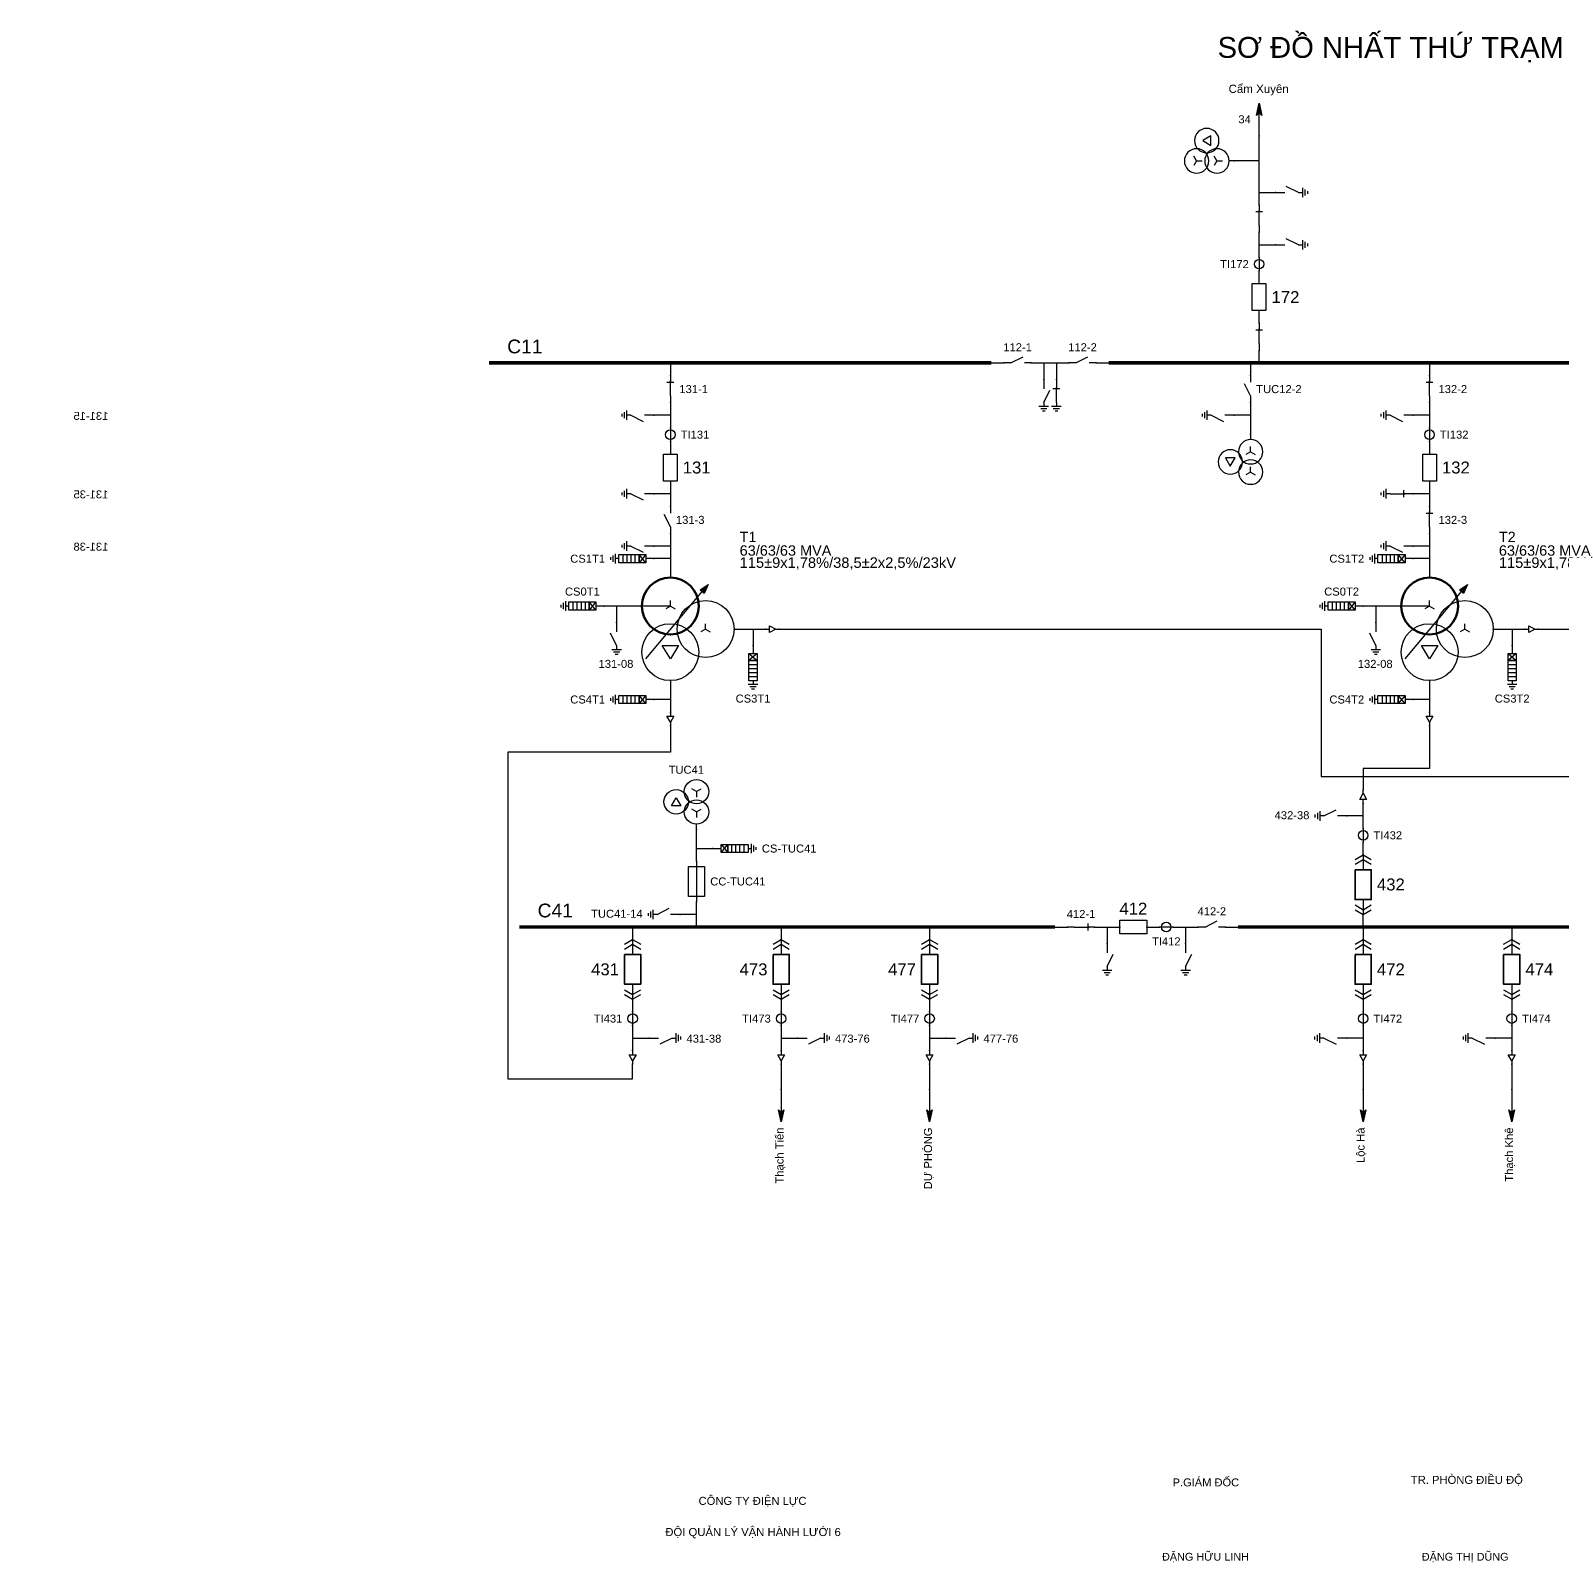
# Model space of a CAD drawing. Header units: millimetres. Extents: x -388 to 411, y 7 to 290.
# Drawn here: x -58 to 224.4, y 7.6 to 290.1 of the extents above; entities that cross this region are included whole.
import ezdxf

# ---------------------------------------------------------------- set-up
doc = ezdxf.new("R2010")
doc.units = ezdxf.units.MM
for name, color, linetype, lineweight in [('BUSBAR_110KV', 1, 'Continuous', 50), ('BUSBAR_22KV', 5, 'Continuous', 50), ('HV_110KV', 1, 'Continuous', 25), ('MV_22KV', 5, 'Continuous', 25), ('MV_35KV', 30, 'Continuous', 25)]:
    doc.layers.add(name, color=color, linetype=linetype, lineweight=lineweight)
doc.layers.add('SYM_PORTS', color=8, linetype='Continuous', plot=False)
doc.layers.add('TEXT', color=7, linetype='Continuous')
doc.styles.add('SLD_TEXT', font='arial.ttf')

# ---------------------------------------------------------------- blocks, each defined once
blk = doc.blocks.new('SYM_DISCONNECTOR_CLOSED')
at = {"lineweight": 25}
for points in [[(-0.625, 1.25), (0.625, 1.25)], [(0, 2.5), (0, 1.25)], [(0, -1.25), (0, 1.5)], [(0, -1.25), (0, -2.5)]]:
    blk.add_lwpolyline(points, dxfattribs=at)
at = {"layer": 'SYM_PORTS'}
for p in [(0, 2.5), (0, -2.5)]:
    blk.add_point(p, dxfattribs=at)
blk.add_attdef('DEVICE_CODE', (1.625, -0.5), '', height=2)
blk = doc.blocks.new('SYM_EARTHING_SWITCH_OPEN')
at = {"lineweight": 25}
for points in [[(0, 3), (0, 1.25)], [(0, -1.25), (-1.125, 1)], [(-0.875, -2), (0.875, -2)], [(-0.5625, -2.4375), (0.5625, -2.4375)], [(0, -1.25), (0, -2)], [(-0.25, -2.875), (0.25, -2.875)]]:
    blk.add_lwpolyline(points, dxfattribs=at)
at = {"layer": 'SYM_PORTS'}
blk.add_point((0, 3), dxfattribs=at)
blk.add_attdef('DEVICE_CODE', (1.875, 0), '', height=2)
blk = doc.blocks.new('SYM_CURRENT_TRANSFORMER')
at = {"lineweight": 25}
blk.add_lwpolyline([(0, 1.25), (0, -1.25)], dxfattribs=at)
blk.add_circle((0, 0), 0.875, dxfattribs=at)
at = {"layer": 'SYM_PORTS'}
for p in [(0, 1.25), (0, -1.25)]:
    blk.add_point(p, dxfattribs=at)
blk.add_attdef('DEVICE_CODE', (1.875, -1.75), '', height=2)
at = {"flags": 1}
blk.add_attdef('RATIO', (1.875, -4.75), '', height=2, dxfattribs=at)
blk = doc.blocks.new('SYM_CIRCUIT_BREAKER')
at = {"lineweight": 25}
blk.add_lwpolyline([(-1.25, 2.5), (1.25, 2.5), (1.25, -2.5), (-1.25, -2.5)], close=True, dxfattribs=at)
at = {"layer": 'SYM_PORTS'}
for p in [(0, 2.5), (0, -2.5)]:
    blk.add_point(p, dxfattribs=at)
blk.add_attdef('DEVICE_CODE', (2.25, -0.5), '', height=2)
at = {"flags": 1}
blk.add_attdef('RATING', (2.25, -3.5), '', height=2, dxfattribs=at)
blk = doc.blocks.new('SYM_DISCONNECTOR_OPEN')
at = {"lineweight": 25}
for points in [[(0, -1.25), (-1.125, 1)], [(0, 2.5), (0, 1.25)], [(0, -1.25), (0, -2.5)]]:
    blk.add_lwpolyline(points, dxfattribs=at)
at = {"layer": 'SYM_PORTS'}
for p in [(0, 2.5), (0, -2.5)]:
    blk.add_point(p, dxfattribs=at)
blk.add_attdef('DEVICE_CODE', (1, -0.5), '', height=2)
blk = doc.blocks.new('SYM_SURGE_ARRESTER')
at = {"lineweight": 25}
for points in [[(0, 4), (0, 2.5)], [(-0.75, 2.5), (0.75, 1.25)], [(0.75, 2.5), (-0.75, 1.25)], [(-0.75, 0.5), (0.75, 0.5)], [(-0.75, -0.25), (0.75, -0.25)], [(-0.75, -1), (0.75, -1)], [(-0.75, -1.75), (0.75, -1.75)], [(0, -2.5), (0, -3.125)], [(-0.875, -3.125), (0.875, -3.125)], [(-0.5625, -3.5625), (0.5625, -3.5625)], [(-0.25, -4), (0.25, -4)]]:
    blk.add_lwpolyline(points, dxfattribs=at)
for points in [[(-0.75, 2.5), (0.75, 2.5), (0.75, 1.25), (-0.75, 1.25)], [(-0.75, 1.25), (0.75, 1.25), (0.75, -2.5), (-0.75, -2.5)]]:
    blk.add_lwpolyline(points, close=True, dxfattribs=at)
at = {"layer": 'SYM_PORTS'}
blk.add_point((0, 4), dxfattribs=at)
blk.add_attdef('DEVICE_CODE', (1.875, 1), '', height=2)
blk = doc.blocks.new('SYM_TRANSFORMER_3W')
blk.add_hatch(color=7).paths.add_polyline_path([(3.75, 8.25), (3.0125, 6.575), (2.2375, 7.225)])
at = {"lineweight": 25}
for points in [[(-7.75, -5.5), (3.0125, 7.35)], [(-3.25, 4.25), (-8.5, 4.25)], [(-3.25, 4.25), (-4.1125, 3.75)], [(-3.25, 4.25), (-3.25, 5.25)], [(-3.25, 4.25), (-2.3875, 3.75)], [(3.25, 0), (2.3875, -0.5)], [(3.25, 0), (3.25, 1)], [(3.25, 0), (4.1125, -0.5)]]:
    blk.add_lwpolyline(points, dxfattribs=at)
for points in [[(3.75, 8.25), (3.0125, 6.575), (2.2375, 7.225)], [(-4.75, -3), (-1.75, -3), (-3.25, -5.5)]]:
    blk.add_lwpolyline(points, close=True, dxfattribs=at)
at = {"lineweight": 50}
blk.add_circle((-3.25, 4.25), 5.25, dxfattribs=at)
at = {"lineweight": 25}
for centre in [(3.25, 0), (-3.25, -4.25)]:
    blk.add_circle(centre, 5.25, dxfattribs=at)
at = {"layer": 'SYM_PORTS'}
for p in [(-3.25, 9.5), (-8.5, 4.25), (8.5, 0), (-3.25, -9.5)]:
    blk.add_point(p, dxfattribs=at)
blk.add_attdef('DEVICE_CODE', (9.5, 6.5), '', height=2)
at = {"flags": 1}
for tag, p in [('POWER', (9.5, 3.5)), ('VOLTAGE_RATIO', (9.5, 0.5))]:
    blk.add_attdef(tag, p, '', height=2, dxfattribs=at)
blk = doc.blocks.new('SYM_CABLE_TERMINATION')
at = {"lineweight": 25}
blk.add_lwpolyline([(-0.625, 0.5), (0.625, 0.5), (0, -0.625)], close=True, dxfattribs=at)
for points in [[(0, 1.25), (0, 0.5)], [(0, -0.625), (0, -1.25)]]:
    blk.add_lwpolyline(points, dxfattribs=at)
at = {"layer": 'SYM_PORTS'}
for p in [(0, 1.25), (0, -1.25)]:
    blk.add_point(p, dxfattribs=at)
blk = doc.blocks.new('SYM_EARTHING_SWITCH_CLOSED')
at = {"lineweight": 25}
for points in [[(0, 3), (0, 1.25)], [(-0.625, 1.25), (0.625, 1.25)], [(0, -1.25), (0, 1.5)], [(-0.875, -2), (0.875, -2)], [(-0.5625, -2.4375), (0.5625, -2.4375)], [(0, -1.25), (0, -2)], [(-0.25, -2.875), (0.25, -2.875)]]:
    blk.add_lwpolyline(points, dxfattribs=at)
at = {"layer": 'SYM_PORTS'}
blk.add_point((0, 3), dxfattribs=at)
blk.add_attdef('DEVICE_CODE', (1.875, 0), '', height=2)
blk = doc.blocks.new('SYM_VOLTAGE_TRANSFORMER')
at = {"lineweight": 25}
for points in [[(0, 4.625), (0, 3.625)], [(0, 1.375), (-0.8625, 0.875)], [(0, 1.375), (0, 2.375)], [(0, 1.375), (0.8625, 0.875)], [(0, -2.375), (-0.8625, -2.875)], [(0, -2.375), (0, -1.375)], [(0, -2.375), (0.8625, -2.875)]]:
    blk.add_lwpolyline(points, dxfattribs=at)
blk.add_lwpolyline([(2.875, 0.25), (4.625, 0.25), (3.75, -1.25)], close=True, dxfattribs=at)
for centre in [(0, 1.375), (3.75, -0.5), (0, -2.375)]:
    blk.add_circle(centre, 2.25, dxfattribs=at)
at = {"layer": 'SYM_PORTS'}
blk.add_point((0, 4.625), dxfattribs=at)
blk.add_attdef('DEVICE_CODE', (7, 1.625), '', height=2)
at = {"flags": 1}
blk.add_attdef('RATIO', (7, -1.375), '', height=2, dxfattribs=at)
blk = doc.blocks.new('SYM_LINE_FEEDER_ARROW')
blk.add_hatch(color=7).paths.add_polyline_path([(0, -3), (-0.5, -0.75), (0, -1.25), (0.5, -0.75)])
at = {"lineweight": 25}
blk.add_lwpolyline([(0, 3), (0, -1.25)], dxfattribs=at)
blk.add_lwpolyline([(0, -3), (-0.5, -0.75), (0, -1.25), (0.5, -0.75)], close=True, dxfattribs=at)
at = {"layer": 'SYM_PORTS'}
blk.add_point((0, 3), dxfattribs=at)
blk.add_attdef('LINE_NAME', (1.5, 0), '', height=2)
blk = doc.blocks.new('SYM_DRAWOUT_BREAKER')
at = {"lineweight": 25}
for points in [[(-1.5, 4.625), (0, 5.5), (1.5, 4.625)], [(-1.5, 3.75), (0, 4.625), (1.5, 3.75)], [(0, 5.5), (0, 2.75)], [(0, -2.75), (0, -5.5)], [(-1.5, -3.75), (0, -4.625), (1.5, -3.75)], [(-1.5, -4.625), (0, -5.5), (1.5, -4.625)]]:
    blk.add_lwpolyline(points, dxfattribs=at)
at = {"lineweight": 35}
blk.add_lwpolyline([(-1.5, 2.75), (1.5, 2.75), (1.5, -2.75), (-1.5, -2.75)], close=True, dxfattribs=at)
at = {"layer": 'SYM_PORTS'}
for p in [(0, 5.5), (0, -5.5)]:
    blk.add_point(p, dxfattribs=at)
blk.add_attdef('DEVICE_CODE', (2.5, 2.5), '', height=2)
at = {"flags": 1}
blk.add_attdef('RATING', (2.5, -0.5), '', height=2, dxfattribs=at)
blk = doc.blocks.new('SYM_FUSE_DISCONNECTOR')
at = {"lineweight": 25}
blk.add_lwpolyline([(0, 3.75), (0, -3.75)], dxfattribs=at)
blk.add_lwpolyline([(-1.5, 2.75), (1.5, 2.75), (1.5, -2.75), (-1.5, -2.75)], close=True, dxfattribs=at)
at = {"layer": 'SYM_PORTS'}
for p in [(0, 3.75), (0, -3.75)]:
    blk.add_point(p, dxfattribs=at)
blk.add_attdef('DEVICE_CODE', (2.5, 0.75), '', height=2)
at = {"flags": 1}
blk.add_attdef('RATING', (2.5, -2.25), '', height=2, dxfattribs=at)

msp = doc.modelspace()

# ---------------------------------------------------------------- linework, layer by layer
at = {"layer": 'BUSBAR_110KV', "const_width": 0.663}
for points in [[(26.52, 228.8), (119.18, 228.8)], [(140.79, 228.8), (269.02, 228.8)]]:
    msp.add_lwpolyline(points, dxfattribs=at)
at = {"layer": 'BUSBAR_22KV', "const_width": 0.663}
for points in [[(32.13, 124.8), (130.87, 124.8)], [(164.63, 124.8), (294.12, 124.8)]]:
    msp.add_lwpolyline(points, dxfattribs=at)
at = {"layer": 'HV_110KV'}
for points in [[(168.53, 266.05), (168.53, 270.7)], [(168.53, 266.05), (164.01, 266.05)], [(168.53, 260.24), (168.53, 266.05)], [(168.53, 257.92), (168.53, 260.24)], [(168.53, 260.24), (171.55, 260.24)], [(168.53, 250.59), (168.53, 252.92)], [(168.53, 248.27), (168.53, 250.59)], [(168.53, 250.59), (171.55, 250.59)], [(168.53, 243.45), (168.53, 245.77)], [(168.53, 236.12), (168.53, 238.45)], [(59.98, 228.8), (59.98, 226.48)], [(119.18, 228.8), (121.5, 228.8)], [(126.5, 228.8), (128.82, 228.8)], [(128.82, 228.8), (128.82, 225.78)], [(128.82, 228.8), (131.15, 228.8)], [(131.15, 228.8), (131.15, 225.78)], [(131.15, 228.8), (133.47, 228.8)], [(138.47, 228.8), (140.79, 228.8)], [(166.97, 228.8), (166.97, 226.48)], [(168.53, 228.8), (168.53, 231.12)], [(199.96, 228.8), (199.96, 226.48)], [(59.98, 221.48), (59.98, 219.16)], [(166.97, 221.48), (166.97, 219.16)], [(199.96, 221.48), (199.96, 219.16)], [(59.98, 219.16), (56.96, 219.16)], [(59.98, 219.16), (59.98, 216.83)], [(166.97, 219.16), (163.95, 219.16)], [(166.97, 219.16), (166.97, 215.67)], [(199.96, 219.16), (196.94, 219.16)], [(199.96, 219.16), (199.96, 216.83)], [(59.98, 214.33), (59.98, 212.01)], [(199.96, 214.33), (199.96, 212.01)], [(59.98, 207.01), (59.98, 204.69)], [(199.96, 207.01), (199.96, 204.69)], [(59.98, 204.69), (56.96, 204.69)], [(59.98, 204.69), (59.98, 202.36)], [(199.96, 204.69), (196.94, 204.69)], [(199.96, 204.69), (199.96, 202.36)], [(59.98, 195.04), (56.96, 195.04)], [(59.98, 197.36), (59.98, 195.04)], [(59.98, 195.04), (59.98, 192.72)], [(199.96, 195.04), (196.94, 195.04)], [(199.96, 197.36), (199.96, 195.04)], [(199.96, 195.04), (199.96, 192.72)], [(59.98, 192.72), (56.96, 192.72)], [(59.98, 192.72), (59.98, 189.23)], [(199.96, 192.72), (196.94, 192.72)], [(199.96, 192.72), (199.96, 189.23)], [(50.08, 183.98), (47.76, 183.98)], [(54.73, 183.98), (50.08, 183.98)], [(50.08, 183.98), (50.08, 180.96)], [(190.06, 183.98), (187.74, 183.98)], [(194.71, 183.98), (190.06, 183.98)], [(190.06, 183.98), (190.06, 180.96)]]:
    msp.add_lwpolyline(points, dxfattribs=at)
at = {"layer": 'MV_22KV'}
for points in [[(59.98, 170.23), (59.98, 166.75)], [(199.96, 170.23), (199.96, 166.75)], [(59.98, 166.75), (56.96, 166.75)], [(59.98, 166.75), (59.98, 164.42)], [(199.96, 166.75), (196.94, 166.75)], [(199.96, 166.75), (199.96, 164.42)], [(59.98, 161.92), (59.98, 159.22), (59.98, 157.04), (30, 157.04), (30, 96.81), (53.03, 96.81), (53.03, 99.51)], [(199.96, 161.92), (199.96, 159.22), (199.96, 154.04), (187.72, 154.04), (187.72, 152.79), (187.72, 150.09)], [(187.72, 145.27), (187.72, 147.59)], [(187.72, 145.27), (184.71, 145.27)], [(187.72, 142.95), (187.72, 145.27)], [(64.8, 139.27), (64.8, 142.76)], [(64.8, 136.95), (64.8, 139.27)], [(64.8, 139.27), (67.82, 139.27)], [(187.72, 138.12), (187.72, 140.45)], [(64.8, 127.12), (61.78, 127.12)], [(64.8, 127.12), (64.8, 129.45)], [(64.8, 124.8), (64.8, 127.12)], [(187.72, 124.8), (187.72, 127.12)], [(53.03, 124.8), (53.03, 122.48)], [(80.41, 124.8), (80.41, 122.48)], [(107.78, 124.8), (107.78, 122.48)], [(130.87, 124.8), (133.2, 124.8)], [(138.2, 124.8), (140.52, 124.8)], [(140.52, 124.8), (140.52, 121.78)], [(140.52, 124.8), (142.84, 124.8)], [(147.84, 124.8), (150.16, 124.8)], [(152.66, 124.8), (154.99, 124.8)], [(154.99, 124.8), (154.99, 121.78)], [(154.99, 124.8), (157.31, 124.8)], [(162.31, 124.8), (164.63, 124.8)], [(187.72, 124.8), (187.72, 122.48)], [(215.1, 124.8), (215.1, 122.48)], [(53.03, 111.48), (53.03, 109.16)], [(80.41, 111.48), (80.41, 109.16)], [(107.78, 111.48), (107.78, 109.16)], [(187.72, 111.48), (187.72, 109.16)], [(215.1, 111.48), (215.1, 109.16)], [(53.03, 106.66), (53.03, 104.33)], [(80.41, 106.66), (80.41, 104.33)], [(107.78, 106.66), (107.78, 104.33)], [(187.72, 106.66), (187.72, 104.33)], [(215.1, 106.66), (215.1, 104.33)], [(53.03, 104.33), (56.05, 104.33)], [(53.03, 104.33), (53.03, 102.01)], [(80.41, 104.33), (83.43, 104.33)], [(80.41, 104.33), (80.41, 102.01)], [(107.78, 104.33), (110.8, 104.33)], [(107.78, 104.33), (107.78, 102.01)], [(187.72, 104.33), (184.71, 104.33)], [(187.72, 104.33), (187.72, 102.01)], [(215.1, 104.33), (212.08, 104.33)], [(215.1, 104.33), (215.1, 102.01)], [(80.41, 99.51), (80.41, 94.86)], [(107.78, 99.51), (107.78, 94.86)], [(187.72, 99.51), (187.72, 94.86)], [(215.1, 99.51), (215.1, 94.86)]]:
    msp.add_lwpolyline(points, dxfattribs=at)
at = {"layer": 'MV_35KV'}
msp.add_lwpolyline([(80.04, 179.73), (82.74, 179.73), (180, 179.73), (180, 152.54), (319.5, 152.54), (319.5, 58.04), (403.5, 58.04), (403.5, 121.04), (393, 121.04), (393, 122.95, -1), (393, 124.95), (393, 184.04), (403.5, 184.04), (403.5, 258.9), (383.84, 258.9), (381.14, 258.9)], format="xyb", dxfattribs=at)
for points in [[(71.73, 179.73), (75.22, 179.73)], [(75.22, 179.73), (75.22, 176.71)], [(75.22, 179.73), (77.54, 179.73)], [(211.71, 179.73), (215.19, 179.73)], [(215.19, 179.73), (215.19, 176.71)], [(215.19, 179.73), (217.51, 179.73)], [(220.01, 179.73), (222.71, 179.73), (327.85, 179.73), (327.85, 117.06), (330.55, 117.06)]]:
    msp.add_lwpolyline(points, dxfattribs=at)

# ---------------------------------------------------------------- block references
at = {"layer": 'HV_110KV', "rotation": 180}
msp.add_blockref('SYM_LINE_FEEDER_ARROW', (168.53, 273.7), dxfattribs=at)
at = {"layer": 'HV_110KV'}
ref = msp.add_blockref('SYM_VOLTAGE_TRANSFORMER', (159.38, 266.05), dxfattribs=dict(at, xscale=-1, rotation=270))
ref.add_attrib('DEVICE_CODE', 'TU172', (147.54, 267.2), dxfattribs={"layer": 'TEXT', "extrusion": (0, 0, -1), "height": 1.476, "style": 'SLD_TEXT'})
ref = msp.add_blockref('SYM_EARTHING_SWITCH_OPEN', (174.55, 260.24), dxfattribs=dict(at, xscale=-1, rotation=90))
ref.add_attrib('DEVICE_CODE', '172-76', (178.46, 259.64), dxfattribs={"layer": 'TEXT', "extrusion": (0, 0, -1), "height": 1.476, "style": 'SLD_TEXT'})
ref = msp.add_blockref('SYM_DISCONNECTOR_CLOSED', (168.53, 255.42), dxfattribs=dict(at, xscale=-1))
ref.add_attrib('DEVICE_CODE', '172-7', (161.61, 254.68), dxfattribs={"layer": 'TEXT', "extrusion": (0, 0, -1), "height": 1.476, "style": 'SLD_TEXT'})
ref = msp.add_blockref('SYM_EARTHING_SWITCH_OPEN', (174.55, 250.59), dxfattribs=dict(at, xscale=-1, rotation=90))
ref.add_attrib('DEVICE_CODE', '172-75', (178.46, 249.99), dxfattribs={"layer": 'TEXT', "extrusion": (0, 0, -1), "height": 1.476, "style": 'SLD_TEXT'})
ref = msp.add_blockref('SYM_CURRENT_TRANSFORMER', (168.53, 247.02), dxfattribs=at)
ref.add_attrib('DEVICE_CODE', 'TI172', (161.36, 246.28), dxfattribs={"layer": 'TEXT', "height": 1.476, "style": 'SLD_TEXT'})
ref = msp.add_blockref('SYM_CIRCUIT_BREAKER', (168.53, 240.95), dxfattribs=at)
ref.add_attrib('DEVICE_CODE', '172', (170.82, 239.84), dxfattribs={"layer": 'TEXT', "height": 2.204, "style": 'SLD_TEXT'})
ref = msp.add_blockref('SYM_DISCONNECTOR_CLOSED', (168.53, 233.62), dxfattribs=dict(at, xscale=-1))
ref.add_attrib('DEVICE_CODE', '172-2', (161.61, 232.88), dxfattribs={"layer": 'TEXT', "extrusion": (0, 0, -1), "height": 1.476, "style": 'SLD_TEXT'})
ref = msp.add_blockref('SYM_DISCONNECTOR_OPEN', (124, 228.8), dxfattribs=dict(at, rotation=270))
ref.add_attrib('DEVICE_CODE', '112-1', (121.37, 230.96), dxfattribs={"layer": 'TEXT', "height": 1.476, "style": 'SLD_TEXT'})
ref = msp.add_blockref('SYM_DISCONNECTOR_OPEN', (135.97, 228.8), dxfattribs=dict(at, rotation=270))
ref.add_attrib('DEVICE_CODE', '112-2', (133.34, 230.96), dxfattribs={"layer": 'TEXT', "height": 1.476, "style": 'SLD_TEXT'})
ref = msp.add_blockref('SYM_DISCONNECTOR_CLOSED', (59.98, 223.98), dxfattribs=at)
ref.add_attrib('DEVICE_CODE', '131-1', (61.64, 223.25), dxfattribs={"layer": 'TEXT', "height": 1.476, "style": 'SLD_TEXT'})
ref = msp.add_blockref('SYM_DISCONNECTOR_OPEN', (166.97, 223.98), dxfattribs=at)
ref.add_attrib('DEVICE_CODE', 'TUC12-2', (168, 223.24), dxfattribs={"layer": 'TEXT', "height": 1.476, "style": 'SLD_TEXT'})
ref = msp.add_blockref('SYM_DISCONNECTOR_CLOSED', (199.96, 223.98), dxfattribs=at)
ref.add_attrib('DEVICE_CODE', '132-2', (201.61, 223.25), dxfattribs={"layer": 'TEXT', "height": 1.476, "style": 'SLD_TEXT'})
ref = msp.add_blockref('SYM_EARTHING_SWITCH_CLOSED', (131.15, 222.78), dxfattribs=dict(at, xscale=-1))
ref.add_attrib('DEVICE_CODE', '112-25', (134.35, 217.4), dxfattribs={"layer": 'TEXT', "extrusion": (0, 0, -1), "height": 1.476, "style": 'SLD_TEXT'})
ref = msp.add_blockref('SYM_EARTHING_SWITCH_OPEN', (128.82, 222.78), dxfattribs=dict(at, xscale=-1))
ref.add_attrib('DEVICE_CODE', '112-15', (125.74, 217.4), dxfattribs={"layer": 'TEXT', "extrusion": (0, 0, -1), "height": 1.476, "style": 'SLD_TEXT'})
ref = msp.add_blockref('SYM_EARTHING_SWITCH_OPEN', (193.94, 219.16), dxfattribs=dict(at, xscale=-1, rotation=270))
ref.add_attrib('DEVICE_CODE', '132-25', (183.62, 218.3), dxfattribs={"layer": 'TEXT', "extrusion": (0, 0, -1), "height": 1.476, "style": 'SLD_TEXT'})
ref = msp.add_blockref('SYM_EARTHING_SWITCH_OPEN', (160.95, 219.16), dxfattribs=dict(at, xscale=-1, rotation=270))
ref.add_attrib('DEVICE_CODE', 'TUC12-24', (147.54, 218.29), dxfattribs={"layer": 'TEXT', "extrusion": (0, 0, -1), "height": 1.476, "style": 'SLD_TEXT'})
ref = msp.add_blockref('SYM_EARTHING_SWITCH_OPEN', (53.96, 219.16), dxfattribs=dict(at, xscale=-1, rotation=270))
ref.add_attrib('DEVICE_CODE', '131-15', (43.64, 218.3), dxfattribs={"layer": 'TEXT', "extrusion": (0, 0, -1), "height": 1.476, "style": 'SLD_TEXT'})
ref = msp.add_blockref('SYM_VOLTAGE_TRANSFORMER', (166.97, 211.05), dxfattribs=dict(at, xscale=-1))
ref.add_attrib('DEVICE_CODE', 'TUC12', (161.83, 203.89), dxfattribs={"layer": 'TEXT', "extrusion": (0, 0, -1), "height": 1.476, "style": 'SLD_TEXT'})
ref = msp.add_blockref('SYM_CURRENT_TRANSFORMER', (59.98, 215.58), dxfattribs=at)
ref.add_attrib('DEVICE_CODE', 'TI131', (61.89, 214.85), dxfattribs={"layer": 'TEXT', "height": 1.476, "style": 'SLD_TEXT'})
ref = msp.add_blockref('SYM_CURRENT_TRANSFORMER', (199.96, 215.58), dxfattribs=at)
ref.add_attrib('DEVICE_CODE', 'TI132', (201.86, 214.85), dxfattribs={"layer": 'TEXT', "height": 1.476, "style": 'SLD_TEXT'})
ref = msp.add_blockref('SYM_CIRCUIT_BREAKER', (59.98, 209.51), dxfattribs=at)
ref.add_attrib('DEVICE_CODE', '131', (62.26, 208.42), dxfattribs={"layer": 'TEXT', "height": 2.205, "style": 'SLD_TEXT'})
ref = msp.add_blockref('SYM_CIRCUIT_BREAKER', (199.96, 209.51), dxfattribs=at)
ref.add_attrib('DEVICE_CODE', '132', (202.24, 208.42), dxfattribs={"layer": 'TEXT', "height": 2.205, "style": 'SLD_TEXT'})
ref = msp.add_blockref('SYM_EARTHING_SWITCH_CLOSED', (193.94, 204.69), dxfattribs=dict(at, xscale=-1, rotation=270))
ref.add_attrib('DEVICE_CODE', '132-35', (183.62, 203.96), dxfattribs={"layer": 'TEXT', "extrusion": (0, 0, -1), "height": 1.476, "style": 'SLD_TEXT'})
ref = msp.add_blockref('SYM_EARTHING_SWITCH_OPEN', (53.96, 204.69), dxfattribs=dict(at, xscale=-1, rotation=270))
ref.add_attrib('DEVICE_CODE', '131-35', (43.64, 203.83), dxfattribs={"layer": 'TEXT', "extrusion": (0, 0, -1), "height": 1.476, "style": 'SLD_TEXT'})
ref = msp.add_blockref('SYM_DISCONNECTOR_OPEN', (59.98, 199.86), dxfattribs=at)
ref.add_attrib('DEVICE_CODE', '131-3', (61.01, 199.13), dxfattribs={"layer": 'TEXT', "height": 1.476, "style": 'SLD_TEXT'})
ref = msp.add_blockref('SYM_DISCONNECTOR_CLOSED', (199.96, 199.86), dxfattribs=at)
ref.add_attrib('DEVICE_CODE', '132-3', (201.61, 199.13), dxfattribs={"layer": 'TEXT', "height": 1.476, "style": 'SLD_TEXT'})
ref = msp.add_blockref('SYM_TRANSFORMER_3W', (203.21, 179.73), dxfattribs=at)
ref.add_attrib('DEVICE_CODE', 'T2', (212.74, 195.77), dxfattribs={"layer": 'TEXT', "height": 1.902, "style": 'SLD_TEXT'})
ref = msp.add_blockref('SYM_EARTHING_SWITCH_OPEN', (193.94, 195.04), dxfattribs=dict(at, xscale=-1, rotation=270))
ref.add_attrib('DEVICE_CODE', '132-38', (183.62, 194.19), dxfattribs={"layer": 'TEXT', "extrusion": (0, 0, -1), "height": 1.476, "style": 'SLD_TEXT'})
ref = msp.add_blockref('SYM_EARTHING_SWITCH_OPEN', (53.96, 195.04), dxfattribs=dict(at, xscale=-1, rotation=270))
ref.add_attrib('DEVICE_CODE', '131-38', (43.64, 194.19), dxfattribs={"layer": 'TEXT', "extrusion": (0, 0, -1), "height": 1.476, "style": 'SLD_TEXT'})
ref = msp.add_blockref('SYM_TRANSFORMER_3W', (63.23, 179.73), dxfattribs=at)
ref.add_attrib('DEVICE_CODE', 'T1', (72.76, 195.77), dxfattribs={"layer": 'TEXT', "height": 1.902, "style": 'SLD_TEXT'})
ref = msp.add_blockref('SYM_SURGE_ARRESTER', (52.96, 192.72), dxfattribs=dict(at, rotation=270))
ref.add_attrib('DEVICE_CODE', 'CS1T1', (41.52, 191.98), dxfattribs={"layer": 'TEXT', "height": 1.476, "style": 'SLD_TEXT'})
ref = msp.add_blockref('SYM_SURGE_ARRESTER', (192.94, 192.72), dxfattribs=dict(at, rotation=270))
ref.add_attrib('DEVICE_CODE', 'CS1T2', (181.49, 191.98), dxfattribs={"layer": 'TEXT', "height": 1.476, "style": 'SLD_TEXT'})
ref = msp.add_blockref('SYM_SURGE_ARRESTER', (43.76, 183.98), dxfattribs=dict(at, rotation=270))
ref.add_attrib('DEVICE_CODE', 'CS0T1', (40.55, 185.91), dxfattribs={"layer": 'TEXT', "height": 1.476, "style": 'SLD_TEXT'})
ref = msp.add_blockref('SYM_SURGE_ARRESTER', (183.74, 183.98), dxfattribs=dict(at, rotation=270))
ref.add_attrib('DEVICE_CODE', 'CS0T2', (180.53, 185.91), dxfattribs={"layer": 'TEXT', "height": 1.476, "style": 'SLD_TEXT'})
ref = msp.add_blockref('SYM_EARTHING_SWITCH_OPEN', (50.08, 177.96), dxfattribs=at)
ref.add_attrib('DEVICE_CODE', '131-08', (46.75, 172.58), dxfattribs={"layer": 'TEXT', "height": 1.476, "style": 'SLD_TEXT'})
ref = msp.add_blockref('SYM_EARTHING_SWITCH_OPEN', (190.06, 177.96), dxfattribs=at)
ref.add_attrib('DEVICE_CODE', '132-08', (186.73, 172.58), dxfattribs={"layer": 'TEXT', "height": 1.476, "style": 'SLD_TEXT'})
at = {"layer": 'MV_22KV'}
ref = msp.add_blockref('SYM_SURGE_ARRESTER', (52.96, 166.75), dxfattribs=dict(at, rotation=270))
ref.add_attrib('DEVICE_CODE', 'CS4T1', (41.52, 166.01), dxfattribs={"layer": 'TEXT', "height": 1.476, "style": 'SLD_TEXT'})
ref = msp.add_blockref('SYM_SURGE_ARRESTER', (192.94, 166.75), dxfattribs=dict(at, rotation=270))
ref.add_attrib('DEVICE_CODE', 'CS4T2', (181.49, 166.01), dxfattribs={"layer": 'TEXT', "height": 1.476, "style": 'SLD_TEXT'})
for name, p in [('SYM_CABLE_TERMINATION', (59.98, 163.17)), ('SYM_CABLE_TERMINATION', (199.96, 163.17)), ('SYM_CABLE_TERMINATION', (53.03, 100.76)), ('SYM_CABLE_TERMINATION', (80.41, 100.76)), ('SYM_CABLE_TERMINATION', (107.78, 100.76)), ('SYM_CABLE_TERMINATION', (187.72, 100.76)), ('SYM_CABLE_TERMINATION', (215.1, 100.76)), ('SYM_LINE_FEEDER_ARROW', (80.41, 91.86)), ('SYM_LINE_FEEDER_ARROW', (107.78, 91.86)), ('SYM_LINE_FEEDER_ARROW', (187.72, 91.86)), ('SYM_LINE_FEEDER_ARROW', (215.1, 91.86))]:
    msp.add_blockref(name, p, dxfattribs=at)
ref = msp.add_blockref('SYM_VOLTAGE_TRANSFORMER', (64.8, 147.38), dxfattribs=dict(at, rotation=180))
ref.add_attrib('DEVICE_CODE', 'TUC41', (59.66, 153.06), dxfattribs={"layer": 'TEXT', "height": 1.476, "style": 'SLD_TEXT'})
at = {"layer": 'MV_22KV', "rotation": 180}
msp.add_blockref('SYM_CABLE_TERMINATION', (187.72, 148.84), dxfattribs=at)
at = {"layer": 'MV_22KV'}
ref = msp.add_blockref('SYM_EARTHING_SWITCH_OPEN', (181.71, 145.27), dxfattribs=dict(at, rotation=270))
ref.add_attrib('DEVICE_CODE', '432-38', (171.39, 144.67), dxfattribs={"layer": 'TEXT', "height": 1.476, "style": 'SLD_TEXT'})
ref = msp.add_blockref('SYM_CURRENT_TRANSFORMER', (187.72, 141.7), dxfattribs=at)
ref.add_attrib('DEVICE_CODE', 'TI432', (189.63, 140.97), dxfattribs={"layer": 'TEXT', "height": 1.476, "style": 'SLD_TEXT'})
ref = msp.add_blockref('SYM_SURGE_ARRESTER', (71.82, 139.27), dxfattribs=dict(at, rotation=90))
ref.add_attrib('DEVICE_CODE', 'CS-TUC41', (76.85, 138.53), dxfattribs={"layer": 'TEXT', "height": 1.476, "style": 'SLD_TEXT'})
ref = msp.add_blockref('SYM_FUSE_DISCONNECTOR', (64.8, 133.2), dxfattribs=at)
ref.add_attrib('DEVICE_CODE', 'CC-TUC41', (67.33, 132.46), dxfattribs={"layer": 'TEXT', "height": 1.476, "style": 'SLD_TEXT'})
ref = msp.add_blockref('SYM_DRAWOUT_BREAKER', (187.72, 132.62), dxfattribs=at)
ref.add_attrib('DEVICE_CODE', '432', (190.25, 131.54), dxfattribs={"layer": 'TEXT', "height": 2.205, "style": 'SLD_TEXT'})
ref = msp.add_blockref('SYM_EARTHING_SWITCH_OPEN', (58.78, 127.12), dxfattribs=dict(at, rotation=270))
ref.add_attrib('DEVICE_CODE', 'TUC41-14', (45.37, 126.51), dxfattribs={"layer": 'TEXT', "height": 1.476, "style": 'SLD_TEXT'})
ref = msp.add_blockref('SYM_DISCONNECTOR_CLOSED', (135.7, 124.8), dxfattribs=dict(at, rotation=270))
ref.add_attrib('DEVICE_CODE', '412-1', (133.06, 126.46), dxfattribs={"layer": 'TEXT', "height": 1.476, "style": 'SLD_TEXT'})
ref = msp.add_blockref('SYM_CIRCUIT_BREAKER', (145.34, 124.8), dxfattribs=dict(at, rotation=270))
ref.add_attrib('DEVICE_CODE', '412', (142.78, 127.08), dxfattribs={"layer": 'TEXT', "height": 2.204, "style": 'SLD_TEXT'})
ref = msp.add_blockref('SYM_DISCONNECTOR_OPEN', (159.81, 124.8), dxfattribs=dict(at, rotation=270))
ref.add_attrib('DEVICE_CODE', '412-2', (157.18, 126.96), dxfattribs={"layer": 'TEXT', "height": 1.476, "style": 'SLD_TEXT'})
ref = msp.add_blockref('SYM_CURRENT_TRANSFORMER', (151.41, 124.8), dxfattribs=dict(at, rotation=270))
ref.add_attrib('DEVICE_CODE', 'TI412', (148.78, 121.41), dxfattribs={"layer": 'TEXT', "height": 1.476, "style": 'SLD_TEXT'})
ref = msp.add_blockref('SYM_EARTHING_SWITCH_OPEN', (154.99, 118.78), dxfattribs=dict(at, xscale=-1))
ref.add_attrib('DEVICE_CODE', '412-25', (151.91, 113.4), dxfattribs={"layer": 'TEXT', "extrusion": (0, 0, -1), "height": 1.476, "style": 'SLD_TEXT'})
ref = msp.add_blockref('SYM_EARTHING_SWITCH_OPEN', (140.52, 118.78), dxfattribs=dict(at, xscale=-1))
ref.add_attrib('DEVICE_CODE', '412-15', (137.44, 113.4), dxfattribs={"layer": 'TEXT', "extrusion": (0, 0, -1), "height": 1.476, "style": 'SLD_TEXT'})
ref = msp.add_blockref('SYM_DRAWOUT_BREAKER', (53.03, 116.98), dxfattribs=at)
ref.add_attrib('DEVICE_CODE', '431', (45.37, 115.89), dxfattribs={"layer": 'TEXT', "height": 2.205, "style": 'SLD_TEXT'})
ref = msp.add_blockref('SYM_DRAWOUT_BREAKER', (80.41, 116.98), dxfattribs=at)
ref.add_attrib('DEVICE_CODE', '473', (72.75, 115.89), dxfattribs={"layer": 'TEXT', "height": 2.205, "style": 'SLD_TEXT'})
ref = msp.add_blockref('SYM_DRAWOUT_BREAKER', (107.78, 116.98), dxfattribs=at)
ref.add_attrib('DEVICE_CODE', '477', (100.12, 115.88), dxfattribs={"layer": 'TEXT', "height": 2.207, "style": 'SLD_TEXT'})
ref = msp.add_blockref('SYM_DRAWOUT_BREAKER', (187.72, 116.98), dxfattribs=at)
ref.add_attrib('DEVICE_CODE', '472', (190.25, 115.87), dxfattribs={"layer": 'TEXT', "height": 2.204, "style": 'SLD_TEXT'})
ref = msp.add_blockref('SYM_DRAWOUT_BREAKER', (215.1, 116.98), dxfattribs=at)
ref.add_attrib('DEVICE_CODE', '474', (217.63, 115.88), dxfattribs={"layer": 'TEXT', "height": 2.207, "style": 'SLD_TEXT'})
ref = msp.add_blockref('SYM_CURRENT_TRANSFORMER', (53.03, 107.91), dxfattribs=at)
ref.add_attrib('DEVICE_CODE', 'TI431', (45.86, 107.18), dxfattribs={"layer": 'TEXT', "height": 1.476, "style": 'SLD_TEXT'})
ref = msp.add_blockref('SYM_CURRENT_TRANSFORMER', (80.41, 107.91), dxfattribs=at)
ref.add_attrib('DEVICE_CODE', 'TI473', (73.23, 107.18), dxfattribs={"layer": 'TEXT', "height": 1.476, "style": 'SLD_TEXT'})
ref = msp.add_blockref('SYM_CURRENT_TRANSFORMER', (107.78, 107.91), dxfattribs=at)
ref.add_attrib('DEVICE_CODE', 'TI477', (100.61, 107.17), dxfattribs={"layer": 'TEXT', "height": 1.476, "style": 'SLD_TEXT'})
ref = msp.add_blockref('SYM_CURRENT_TRANSFORMER', (187.72, 107.91), dxfattribs=at)
ref.add_attrib('DEVICE_CODE', 'TI472', (189.63, 107.16), dxfattribs={"layer": 'TEXT', "height": 1.476, "style": 'SLD_TEXT'})
ref = msp.add_blockref('SYM_CURRENT_TRANSFORMER', (215.1, 107.91), dxfattribs=at)
ref.add_attrib('DEVICE_CODE', 'TI474', (217, 107.17), dxfattribs={"layer": 'TEXT', "height": 1.476, "style": 'SLD_TEXT'})
ref = msp.add_blockref('SYM_EARTHING_SWITCH_OPEN', (209.08, 104.33), dxfattribs=dict(at, xscale=-1, rotation=270))
ref.add_attrib('DEVICE_CODE', '474-76', (198.76, 103.48), dxfattribs={"layer": 'TEXT', "extrusion": (0, 0, -1), "height": 1.476, "style": 'SLD_TEXT'})
ref = msp.add_blockref('SYM_EARTHING_SWITCH_OPEN', (181.71, 104.33), dxfattribs=dict(at, xscale=-1, rotation=270))
ref.add_attrib('DEVICE_CODE', '472-76', (171.39, 103.48), dxfattribs={"layer": 'TEXT', "extrusion": (0, 0, -1), "height": 1.476, "style": 'SLD_TEXT'})
ref = msp.add_blockref('SYM_EARTHING_SWITCH_OPEN', (59.05, 104.33), dxfattribs=dict(at, rotation=90))
ref.add_attrib('DEVICE_CODE', '431-38', (62.96, 103.48), dxfattribs={"layer": 'TEXT', "height": 1.476, "style": 'SLD_TEXT'})
ref = msp.add_blockref('SYM_EARTHING_SWITCH_OPEN', (86.43, 104.33), dxfattribs=dict(at, rotation=90))
ref.add_attrib('DEVICE_CODE', '473-76', (90.33, 103.48), dxfattribs={"layer": 'TEXT', "height": 1.476, "style": 'SLD_TEXT'})
ref = msp.add_blockref('SYM_EARTHING_SWITCH_OPEN', (113.8, 104.33), dxfattribs=dict(at, rotation=90))
ref.add_attrib('DEVICE_CODE', '477-76', (117.71, 103.48), dxfattribs={"layer": 'TEXT', "height": 1.476, "style": 'SLD_TEXT'})
at = {"layer": 'MV_35KV', "rotation": 90}
for p in [(78.79, 179.73), (218.76, 179.73)]:
    msp.add_blockref('SYM_CABLE_TERMINATION', p, dxfattribs=at)
at = {"layer": 'MV_35KV'}
ref = msp.add_blockref('SYM_SURGE_ARRESTER', (75.22, 172.71), dxfattribs=at)
ref.add_attrib('DEVICE_CODE', 'CS3T1', (72.01, 166.18), dxfattribs={"layer": 'TEXT', "height": 1.476, "style": 'SLD_TEXT'})
ref = msp.add_blockref('SYM_SURGE_ARRESTER', (215.19, 172.71), dxfattribs=at)
ref.add_attrib('DEVICE_CODE', 'CS3T2', (211.98, 166.18), dxfattribs={"layer": 'TEXT', "height": 1.476, "style": 'SLD_TEXT'})

# ---------------------------------------------------------------- texts
at = {"layer": 'TEXT', "attachment_point": 7, "style": 'SLD_TEXT'}
for s, insert, char_height in [('SƠ ĐỒ NHẤT THỨ TRẠM 110KV CẨM MINH', (160.87, 284.21), 3.8485), ('Cẩm Xuyên', (162.91, 278.13), 1.518), ('34', (164.71, 272.97), 1.476), ('C11', (29.9, 230.54), 2.536), ('63/63/63 MVA', (72.76, 193.24), 1.9102), ('63/63/63 MVA', (212.74, 193.24), 1.9102), ('115±9x1,78%/38,5±2x2,5%/23kV', (72.76, 190.66), 1.9325), ('115±9x1,78%/38,5±2x2,5%/23kV', (212.74, 190.66), 1.9325), ('C41', (35.51, 126.54), 2.536), ('P.GIÁM ĐỐC', (152.58, 21.64), 1.464), ('TR. PHÒNG ĐIỀU ĐỘ', (196.51, 21.8), 1.4782), ('CÔNG TY ĐIỆN LỰC', (65.18, 17.92), 1.4792), ('ĐỘI QUẢN LÝ VẬN HÀNH LƯỚI 6', (59.05, 12.09), 1.4896), ('ĐẶNG HỮU LINH', (150.62, 7.65), 1.4328), ('ĐẶNG THỊ DŨNG', (198.52, 7.65), 1.4328)]:
    msp.add_mtext(s, dxfattribs=dict(at, insert=insert, char_height=char_height))
at = {"layer": 'TEXT', "char_height": 1.48, "attachment_point": 7, "rotation": 90, "style": 'SLD_TEXT'}
for s, insert in [('Thạch Tiến', (81.17, 77.49)), ('DỰ PHÒNG', (108.55, 76.42)), ('Lộc Hà', (188.3, 81.28)), ('Thạch Khê', (215.68, 77.83))]:
    msp.add_mtext(s, dxfattribs=dict(at, insert=insert))

doc.saveas('drawing.dxf')
